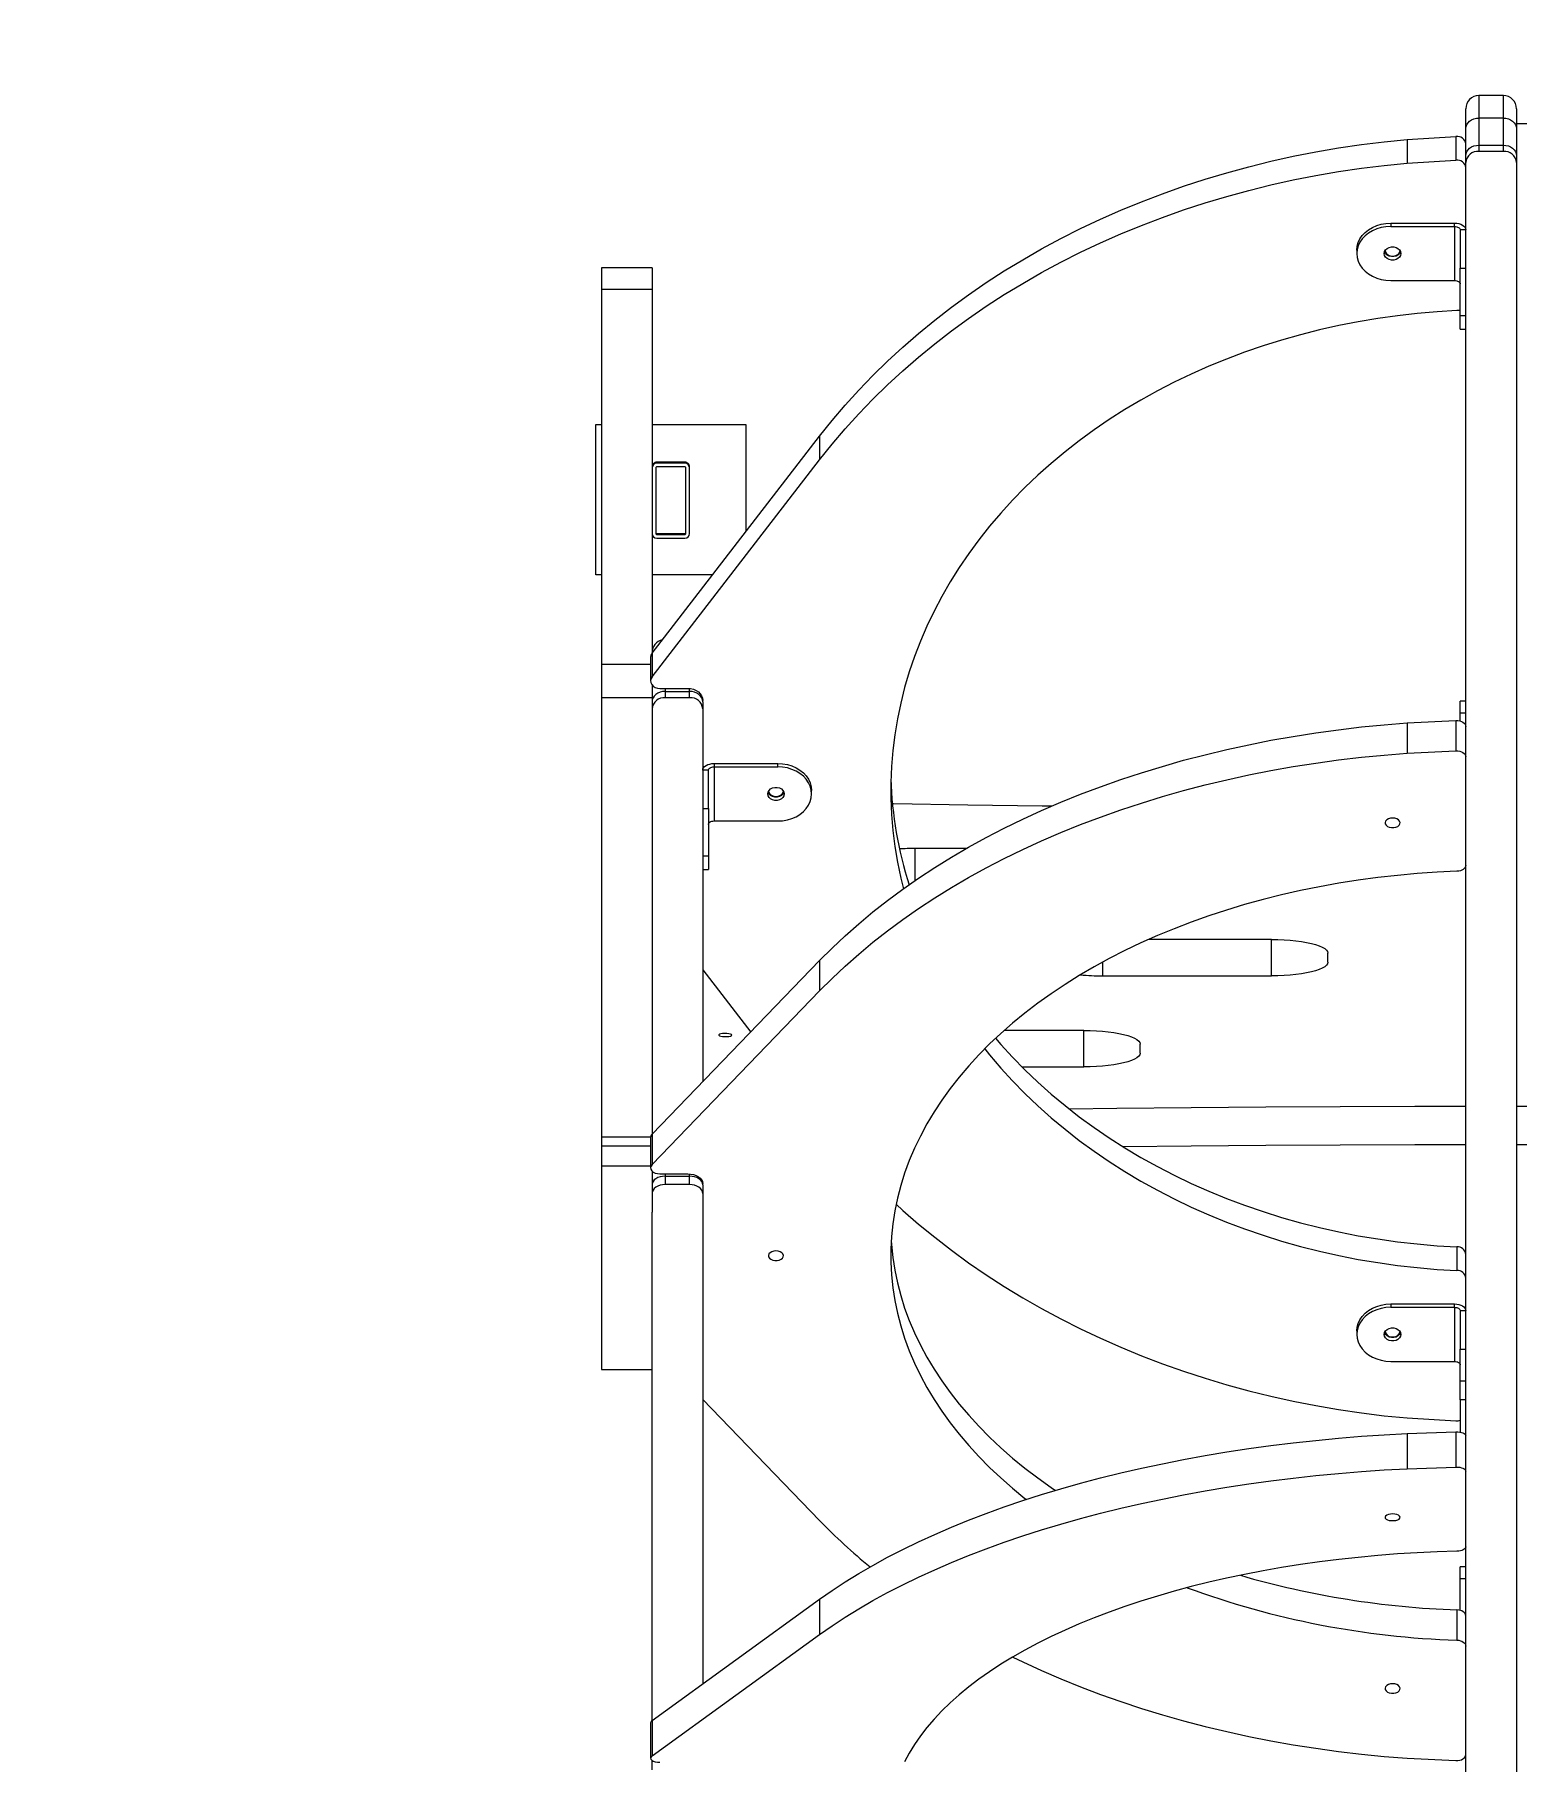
# Model space of a CAD drawing. Header units: millimetres. Extents: x 10684 to 26054, y -4768 to 6894.
# Drawn here: x 19412 to 20201, y 2684 to 3603 of the extents above; entities that cross this region are included whole.
import ezdxf

# ---------------------------------------------------------------- set-up
doc = ezdxf.new("R2010")
doc.units = ezdxf.units.MM
for name, color, linetype in [('DIKOM_ОБЪЕКТ', 7, 'Continuous'), ('DIKOM_РАЗМЕР_ЗОНА', 7, 'Continuous'), ('DIKOM_РАЗМЕР_ОБЪЕКТА', 7, 'Continuous')]:
    doc.layers.add(name, color=color, linetype=linetype)
doc.styles.add('style1', font='arial.ttf', dxfattribs={"width": 0.8})
doc.dimstyles.new('1-50', dxfattribs={"dimtxt": 300, "dimasz": 200, "dimexe": 100, "dimexo": 0, "dimgap": 100, "dimtad": 1, "dimtxsty": 'style1', "dimcen": 200, "dimclrd": 7, "dimclre": 7, "dimclrt": 7, "dimadec": 1, "dimazin": 2, "dimtfac": 1, "dimtmove": 0, "dimatfit": 2, "dimfxl": 0, "dimlwd": 25, "dimlwe": 18, "dimarcsym": 0})

# ---------------------------------------------------------------- blocks, each defined once
blk = doc.blocks.new('*D10')
at = {"layer": 'Defpoints', "color": 0, "transparency": 16777216}
for p in [(23703.87, 6443.39), (23703.87, 1519.85), (10683.6, -343.36)]:
    blk.add_point(p, dxfattribs=at)
at = {"layer": 'DIKOM_РАЗМЕР_ЗОНА', "color": 7, "lineweight": 18, "transparency": 16777216}
for p, q in [((10683.6, -343.36), (10683.6, 6543.39)), ((23703.87, 1519.85), (23703.87, 6543.39))]:
    blk.add_line(p, q, dxfattribs=at)
at = {"layer": 'DIKOM_РАЗМЕР_ЗОНА', "color": 7, "lineweight": 25, "transparency": 16777216}
blk.add_line((10883.6, 6443.39), (23503.87, 6443.39), dxfattribs=at)
at = {"layer": 'DIKOM_РАЗМЕР_ЗОНА', "color": 7, "transparency": 16777216}
for points in [[(10883.6, 6476.73), (10883.6, 6410.06), (10683.6, 6443.39)], [(23503.87, 6476.73), (23503.87, 6410.06), (23703.87, 6443.39)]]:
    blk.add_solid(points, dxfattribs=at)
at = {"layer": 'DIKOM_РАЗМЕР_ЗОНА', "color": 7, "transparency": 16777216, "insert": (17260.35, 6696.67), "char_height": 300, "attachment_point": 5, "style": 'style1'}
blk.add_mtext('13000', dxfattribs=at)
blk = doc.blocks.new('*D11')
at = {"layer": 'Defpoints', "color": 0, "transparency": 16777216}
for p in [(22204.33, 5604.79), (22204.33, 1517.56), (12683.6, -576.7)]:
    blk.add_point(p, dxfattribs=at)
at = {"layer": 'DIKOM_РАЗМЕР_ОБЪЕКТА', "color": 7, "lineweight": 18, "transparency": 16777216}
for p, q in [((12683.6, -576.7), (12683.6, 5704.79)), ((22204.33, 1517.56), (22204.33, 5704.79))]:
    blk.add_line(p, q, dxfattribs=at)
at = {"layer": 'DIKOM_РАЗМЕР_ОБЪЕКТА', "color": 7, "lineweight": 25, "transparency": 16777216}
blk.add_line((12883.6, 5604.79), (22004.33, 5604.79), dxfattribs=at)
at = {"layer": 'DIKOM_РАЗМЕР_ОБЪЕКТА', "color": 7, "transparency": 16777216}
for points in [[(12883.6, 5638.12), (12883.6, 5571.45), (12683.6, 5604.79)], [(22004.33, 5638.12), (22004.33, 5571.45), (22204.33, 5604.79)]]:
    blk.add_solid(points, dxfattribs=at)
at = {"layer": 'DIKOM_РАЗМЕР_ОБЪЕКТА', "color": 7, "transparency": 16777216, "insert": (17246.03, 5857.96), "char_height": 300, "attachment_point": 5, "style": 'style1'}
blk.add_mtext('9500', dxfattribs=at)
blk = doc.blocks.new('*D12')
at = {"layer": 'Defpoints', "color": 0, "transparency": 16777216}
for p in [(20201.02, 3555.88), (18130.62, -3300.31), (24750.12, -3300.31)]:
    blk.add_point(p, dxfattribs=at)
at = {"layer": 'DIKOM_РАЗМЕР_ОБЪЕКТА', "color": 7, "lineweight": 18, "transparency": 16777216}
for p, q in [((20201.02, 3555.88), (24850.12, 3555.88)), ((18130.62, -3300.31), (24850.12, -3300.31))]:
    blk.add_line(p, q, dxfattribs=at)
at = {"layer": 'DIKOM_РАЗМЕР_ОБЪЕКТА', "color": 7, "lineweight": 25, "transparency": 16777216}
blk.add_line((24750.12, 3355.88), (24750.12, -3100.31), dxfattribs=at)
at = {"layer": 'DIKOM_РАЗМЕР_ОБЪЕКТА', "color": 7, "transparency": 16777216}
for points in [[(24716.79, 3355.88), (24783.45, 3355.88), (24750.12, 3555.88)], [(24716.79, -3100.31), (24783.45, -3100.31), (24750.12, -3300.31)]]:
    blk.add_solid(points, dxfattribs=at)
at = {"layer": 'DIKOM_РАЗМЕР_ОБЪЕКТА', "color": 7, "transparency": 16777216, "insert": (24496.95, 958.92), "char_height": 300, "attachment_point": 5, "rotation": 90, "style": 'style1'}
blk.add_mtext('6850', dxfattribs=at)

msp = doc.modelspace()

# ---------------------------------------------------------------- linework, layer by layer
at = {"layer": 'DIKOM_ОБЪЕКТ', "color": 7, "linetype": 'Continuous', "lineweight": 15}
for p, q in [((20194.134, 3570.86), (20181.134, 3570.86)), ((20181.134, 3570.86), (20181.134, 3558.847)), ((20194.134, 3558.847), (20194.134, 3570.86)), ((20174.134, 3553.247), (20174.134, 3563.86)), ((20181.134, 3558.847), (20181.134, 3544.432)), ((20194.134, 3558.847), (20181.134, 3558.847)), ((20194.134, 3544.432), (20194.134, 3558.847)), ((20201.134, 3563.86), (20201.134, 3553.247)), ((20174.134, 3538.832), (20174.134, 3553.247)), ((20201.134, 3553.247), (20201.134, 3538.832)), ((20142.988, 3547.479), (20168.911, 3549.047)), ((20142.988, 3547.479), (20142.988, 3534.878)), ((20168.911, 3549.047), (20168.911, 3536.446)), ((20181.134, 3544.432), (20181.134, 3541.148)), ((20181.134, 3544.432), (20194.134, 3544.432)), ((20194.134, 3541.148), (20181.134, 3541.148)), ((20194.134, 3541.148), (20194.134, 3544.432)), ((20142.988, 3534.878), (20168.911, 3536.446)), ((20174.134, 3535.165), (20174.134, 3538.832)), ((20174.134, 3245.248), (20174.134, 3535.165)), ((20201.134, 3538.832), (20201.134, 3535.165)), ((20201.134, 3535.165), (20201.134, 3245.248)), ((20134.134, 3502.95), (20134.134, 3501.15)), ((20134.134, 3502.95), (20168.134, 3502.95)), ((20134.134, 3501.15), (20168.134, 3501.15)), ((20168.134, 3501.15), (20168.134, 3502.95)), ((20168.134, 3501.15), (20168.134, 3472.352)), ((20171.134, 3499.35), (20171.134, 3478.948)), ((20174.134, 3499.35), (20171.134, 3499.35)), ((20116.134, 3488.551), (20116.134, 3486.751)), ((19740.655, 3479.071), (19713.655, 3479.071)), ((19713.655, 3479.071), (19713.655, 3467.593)), ((19740.655, 3479.071), (19740.655, 3467.593)), ((20171.134, 3453.748), (20171.134, 3478.948)), ((20171.134, 3478.948), (20174.134, 3478.948)), ((19740.655, 3467.593), (19713.655, 3467.593)), ((19713.655, 3467.593), (19713.655, 3267.996)), ((19740.655, 3467.593), (19740.655, 3273.953)), ((20134.134, 3472.352), (20168.134, 3472.352)), ((20171.134, 3446.549), (20171.134, 3453.748)), ((20171.134, 3453.748), (20174.134, 3453.748)), ((20171.134, 3446.549), (20174.134, 3446.549)), ((19710.655, 3395.624), (19713.655, 3395.624)), ((19710.655, 3395.624), (19710.655, 3395.62)), ((19710.655, 3395.62), (19713.655, 3395.62)), ((19710.655, 3315.62), (19710.655, 3395.62)), ((19740.655, 3395.624), (19790.655, 3395.624)), ((19740.655, 3395.62), (19790.655, 3395.62)), ((19790.655, 3395.624), (19790.655, 3395.62)), ((19790.655, 3395.62), (19790.655, 3338.654)), ((19740.673, 3273.975), (19829.912, 3389.454)), ((19829.912, 3389.454), (19829.912, 3376.853)), ((19740.673, 3261.374), (19829.912, 3376.853)), ((19743.155, 3375.119), (19743.155, 3375.62)), ((19758.155, 3375.62), (19743.155, 3375.62)), ((19758.155, 3375.119), (19743.155, 3375.119)), ((19758.155, 3375.119), (19758.155, 3375.62)), ((19742.655, 3372.619), (19742.655, 3337.619)), ((19758.155, 3373.119), (19743.155, 3373.119)), ((19758.655, 3337.619), (19758.655, 3372.619)), ((19760.655, 3372.619), (19760.655, 3373.12)), ((19760.655, 3337.619), (19760.655, 3372.619)), ((19743.155, 3337.119), (19743.155, 3337.62)), ((19743.155, 3337.62), (19758.155, 3337.62)), ((19743.155, 3337.119), (19758.155, 3337.119)), ((19743.155, 3335.119), (19758.155, 3335.119)), ((19758.155, 3337.119), (19758.155, 3337.62)), ((19713.655, 3315.62), (19710.655, 3315.62)), ((19772.855, 3315.62), (19740.655, 3315.62)), ((19740.673, 3273.975), (19740.673, 3261.374)), ((19713.655, 3267.996), (19713.655, 3250.234)), ((19739.865, 3267.996), (19713.655, 3267.996)), ((19739.865, 3271.796), (19739.865, 3259.195)), ((19740.655, 3257.037), (19740.655, 3250.234)), ((19744.866, 3255.195), (19759.655, 3255.195)), ((19747.655, 3255.195), (19747.655, 3253.611)), ((19760.655, 3253.611), (19760.655, 3255.145)), ((19740.655, 3250.234), (19713.655, 3250.234)), ((19713.655, 3250.234), (19713.655, 3016.206)), ((19740.655, 3250.234), (19740.655, 3017.754)), ((19747.655, 3253.611), (19747.655, 3250.234)), ((19747.655, 3253.611), (19760.655, 3253.611)), ((19760.655, 3250.234), (19747.655, 3250.234)), ((19760.655, 3250.234), (19760.655, 3253.611)), ((19767.655, 3248.065), (19767.655, 3248.797)), ((19767.655, 3248.011), (19767.655, 3244.339)), ((20174.134, 3248.435), (20171.134, 3248.435)), ((20171.134, 3241.968), (20171.134, 3248.435)), ((19767.655, 3244.339), (19767.655, 3045.737)), ((20142.988, 3236.828), (20168.911, 3238.084)), ((20142.988, 3236.828), (20142.988, 3220.704)), ((20168.911, 3238.084), (20168.911, 3221.96)), ((20171.134, 3237.82), (20171.134, 3241.968)), ((20174.134, 3241.968), (20171.134, 3241.968)), ((20174.134, 3240.023), (20174.134, 3245.248)), ((20174.134, 3223.865), (20174.134, 3240.023)), ((20201.134, 3245.248), (20201.134, 3240.023)), ((20201.134, 3240.023), (20201.134, 3223.865)), ((20142.988, 3220.704), (20168.911, 3221.96)), ((20174.134, 3219.05), (20174.134, 3223.865)), ((20174.134, 2866.737), (20174.134, 3219.05)), ((20201.134, 3223.865), (20201.134, 3219.05)), ((20201.134, 3219.05), (20201.134, 2866.737)), ((19770.655, 3211.597), (19767.655, 3211.597)), ((19770.655, 3191.195), (19770.655, 3211.597)), ((19773.655, 3215.197), (19773.655, 3213.397)), ((19773.655, 3215.197), (19807.655, 3215.197)), ((19773.655, 3213.397), (19773.655, 3184.599)), ((19773.655, 3213.397), (19807.655, 3213.397)), ((19807.655, 3213.397), (19807.655, 3215.197)), ((19825.655, 3198.998), (19825.655, 3200.798)), ((19767.655, 3191.195), (19770.655, 3191.195)), ((19770.655, 3191.195), (19770.655, 3165.995)), ((19773.655, 3184.599), (19807.655, 3184.599)), ((19767.655, 3165.995), (19770.655, 3165.995)), ((19770.655, 3165.995), (19770.655, 3158.796)), ((19908.166, 3169.96), (19880.655, 3169.96)), ((19880.655, 3169.96), (19880.655, 3152.761)), ((19767.655, 3158.796), (19770.655, 3158.796)), ((20070.655, 3121.502), (20005.155, 3121.502)), ((20070.655, 3102.119), (20070.655, 3121.502)), ((19740.673, 3017.772), (19829.912, 3110.261)), ((19829.912, 3110.261), (19829.912, 3094.138)), ((19980.655, 3109.431), (19980.655, 3102.119)), ((20100.655, 3109.388), (20100.655, 3114.234)), ((19767.655, 3105.306), (19793.216, 3072.229)), ((19980.655, 3102.119), (20070.655, 3102.119)), ((19740.673, 3001.648), (19829.912, 3094.138)), ((19970.655, 3073.045), (19928.191, 3073.045)), ((19970.655, 3053.662), (19970.655, 3073.045)), ((20000.655, 3060.931), (20000.655, 3065.776)), ((19937.698, 3053.662), (19970.655, 3053.662)), ((19713.655, 3016.206), (19713.655, 3011.52)), ((19739.873, 3016.206), (19713.655, 3016.206)), ((19739.865, 3016.026), (19739.865, 2999.903)), ((19740.673, 3017.772), (19740.673, 3001.648)), ((19713.655, 3011.52), (19713.655, 3000.865)), ((19739.865, 3011.52), (19713.655, 3011.52)), ((19713.655, 3000.865), (19713.655, 2892.579)), ((19739.865, 3000.865), (19713.655, 3000.865)), ((19740.655, 2998.175), (19740.655, 2976.253)), ((19744.866, 2996.699), (19759.655, 2996.699)), ((19747.655, 2996.699), (19747.655, 2995.438)), ((19747.655, 2995.438), (19747.655, 2991.034)), ((19747.655, 2995.438), (19760.655, 2995.438)), ((19760.655, 2991.034), (19747.655, 2991.034)), ((19760.655, 2995.438), (19760.655, 2996.659)), ((19760.655, 2991.034), (19760.655, 2995.438)), ((19767.655, 2990.99), (19767.655, 2991.574)), ((19767.655, 2990.953), (19767.655, 2986.163)), ((19767.655, 2986.163), (19767.655, 2725.136)), ((19740.655, 2705.605), (19740.655, 2976.253)), ((20169.421, 2957.833), (20169.421, 2945.232)), ((20134.134, 2927.444), (20134.134, 2925.644)), ((20134.134, 2927.444), (20168.134, 2927.444)), ((20134.134, 2925.644), (20168.134, 2925.644)), ((20168.134, 2925.644), (20168.134, 2927.444)), ((20168.134, 2925.644), (20168.134, 2896.846)), ((20171.134, 2923.844), (20171.134, 2903.442)), ((20174.134, 2923.844), (20171.134, 2923.844)), ((20116.134, 2913.045), (20116.134, 2911.245)), ((20134.134, 2896.846), (20168.134, 2896.846)), ((20171.134, 2886.389), (20171.134, 2903.442)), ((20171.134, 2903.442), (20174.134, 2903.442)), ((19713.655, 2892.579), (19740.655, 2892.579)), ((20174.134, 2886.389), (20171.134, 2886.389)), ((20171.134, 2876.438), (20171.134, 2886.389)), ((19767.655, 2876.649), (19829.912, 2812.124)), ((20171.134, 2876.438), (20171.134, 2859.2)), ((20174.134, 2876.438), (20171.134, 2876.438)), ((20142.988, 2866.718), (20168.911, 2865.15)), ((20174.134, 2860.746), (20174.134, 2866.737)), ((20174.134, 2841.862), (20174.134, 2860.746)), ((20201.134, 2866.737), (20201.134, 2860.746)), ((20201.134, 2860.746), (20201.134, 2841.862)), ((20142.988, 2858.508), (20168.911, 2859.384)), ((20142.988, 2858.508), (20142.988, 2839.725)), ((20168.911, 2859.384), (20168.911, 2840.601)), ((20174.134, 2836.283), (20174.134, 2841.862)), ((20201.134, 2841.862), (20201.134, 2836.283)), ((20142.988, 2839.725), (20168.911, 2840.601)), ((20174.134, 2448.752), (20174.134, 2836.283)), ((20201.134, 2836.283), (20201.134, 2448.752)), ((20174.134, 2787.497), (20171.134, 2787.497)), ((20171.134, 2781.03), (20171.134, 2787.497)), ((20171.134, 2764.303), (20171.134, 2781.03)), ((20174.134, 2781.03), (20171.134, 2781.03)), ((19740.673, 2705.617), (19829.912, 2770.171)), ((19829.912, 2770.171), (19829.912, 2751.387)), ((20169.421, 2764.565), (20169.421, 2748.441)), ((19740.673, 2686.834), (19829.912, 2751.387)), ((19768.204, 2725.533), (19767.655, 2725.533)), ((19739.865, 2704.399), (19739.865, 2685.616)), ((19740.673, 2705.617), (19740.673, 2686.834)), ((20142.988, 2685.558), (20168.911, 2684.302)), ((19740.655, 2679.314), (19740.655, 2684.41))]:
    msp.add_line(p, q, dxfattribs=at)
at = {"layer": 'DIKOM_ОБЪЕКТ', "color": 7, "linetype": 'Continuous', "lineweight": 15, "flags": 128}
for points in [[(20174.134, 3553.247), (20174.268, 3554.34), (20174.666, 3555.39), (20175.313, 3556.358), (20176.184, 3557.207), (20177.245, 3557.903), (20178.455, 3558.421), (20179.768, 3558.739), (20181.134, 3558.847)], [(20194.134, 3558.847), (20195.499, 3558.739), (20196.812, 3558.421), (20198.023, 3557.903), (20199.083, 3557.207), (20199.954, 3556.358), (20200.601, 3555.39), (20200.999, 3554.34), (20201.134, 3553.247)], [(19829.912, 3389.454), (19836.568, 3397.787), (19843.526, 3405.96), (19850.78, 3413.967), (19858.324, 3421.801), (19866.152, 3429.454), (19874.256, 3436.921), (19882.63, 3444.195), (19891.267, 3451.269), (19900.16, 3458.138), (19909.3, 3464.796), (19918.68, 3471.236), (19928.291, 3477.455), (19938.126, 3483.445), (19948.176, 3489.202), (19958.433, 3494.722), (19968.887, 3499.999), (19979.53, 3505.028), (19990.353, 3509.806), (20001.346, 3514.329), (20012.5, 3518.592), (20023.805, 3522.592), (20035.251, 3526.325), (20046.83, 3529.789), (20058.53, 3532.98), (20070.342, 3535.895), (20082.256, 3538.532), (20094.261, 3540.89), (20106.347, 3542.964), (20118.504, 3544.755), (20130.721, 3546.261), (20142.988, 3547.479)], [(20174.134, 3538.832), (20174.268, 3539.925), (20174.666, 3540.975), (20175.313, 3541.943), (20176.184, 3542.792), (20177.245, 3543.488), (20178.455, 3544.006), (20179.768, 3544.324), (20181.134, 3544.432)], [(20194.134, 3544.432), (20195.499, 3544.324), (20196.812, 3544.006), (20198.023, 3543.488), (20199.083, 3542.792), (20199.954, 3541.943), (20200.601, 3540.975), (20200.999, 3539.925), (20201.134, 3538.832)], [(19829.912, 3376.853), (19836.568, 3385.186), (19843.526, 3393.359), (19850.78, 3401.366), (19858.324, 3409.2), (19866.152, 3416.853), (19874.256, 3424.32), (19882.63, 3431.593), (19891.267, 3438.668), (19900.16, 3445.537), (19909.3, 3452.194), (19918.68, 3458.635), (19928.291, 3464.853), (19938.126, 3470.844), (19948.176, 3476.601), (19958.433, 3482.121), (19968.887, 3487.398), (19979.53, 3492.427), (19990.353, 3497.205), (20001.346, 3501.728), (20012.5, 3505.991), (20023.805, 3509.991), (20035.251, 3513.724), (20046.83, 3517.188), (20058.53, 3520.378), (20070.342, 3523.294), (20082.256, 3525.931), (20094.261, 3528.288), (20106.347, 3530.363), (20118.504, 3532.154), (20130.721, 3533.659), (20142.988, 3534.878)], [(20116.134, 3488.551), (20116.317, 3490.6), (20116.863, 3492.608), (20117.761, 3494.533), (20118.992, 3496.336), (20120.531, 3497.981), (20122.347, 3499.433), (20124.403, 3500.665), (20126.657, 3501.649), (20129.063, 3502.367), (20131.572, 3502.804), (20134.134, 3502.95)], [(20134.134, 3501.15), (20131.572, 3501.004), (20129.063, 3500.567), (20126.657, 3499.849), (20124.403, 3498.864), (20122.347, 3497.633), (20120.531, 3496.18), (20118.992, 3494.536), (20117.761, 3492.733), (20116.863, 3490.808), (20116.317, 3488.8), (20116.134, 3486.751)], [(20168.134, 3502.95), (20169.305, 3502.881), (20170.43, 3502.676), (20171.468, 3502.344), (20172.377, 3501.896), (20173.123, 3501.35), (20173.677, 3500.728), (20174.019, 3500.052), (20174.134, 3499.35)], [(20168.134, 3501.15), (20168.719, 3501.116), (20169.282, 3501.013), (20169.801, 3500.847), (20170.255, 3500.623), (20170.629, 3500.35), (20170.906, 3500.039), (20171.076, 3499.701), (20171.134, 3499.35)], [(20116.134, 3486.751), (20116.317, 3484.702), (20116.863, 3482.694), (20117.761, 3480.769), (20118.992, 3478.966), (20120.531, 3477.321), (20122.347, 3475.869), (20124.403, 3474.638), (20126.657, 3473.653), (20129.063, 3472.935), (20131.572, 3472.498), (20134.134, 3472.352)], [(20130.734, 3486.751), (20130.912, 3487.743), (20131.433, 3488.654), (20132.253, 3489.411), (20133.306, 3489.953), (20134.508, 3490.235), (20135.76, 3490.235), (20136.962, 3489.953), (20138.016, 3489.411), (20138.836, 3488.654), (20139.356, 3487.743), (20139.534, 3486.751), (20139.356, 3485.759), (20138.836, 3484.848), (20138.016, 3484.091), (20136.962, 3483.549), (20135.76, 3483.267), (20134.508, 3483.267), (20133.306, 3483.549), (20132.253, 3484.091), (20131.433, 3484.848), (20130.912, 3485.759), (20130.734, 3486.751)], [(20139.388, 3487.651), (20139.356, 3487.559), (20138.836, 3486.648), (20138.016, 3485.891), (20136.962, 3485.349), (20135.76, 3485.067), (20134.508, 3485.067), (20133.306, 3485.349), (20132.253, 3485.891), (20131.433, 3486.648), (20130.912, 3487.559), (20130.88, 3487.651)], [(20131.152, 3488.248), (20131.234, 3487.839), (20131.67, 3486.951), (20132.413, 3486.205), (20133.399, 3485.668), (20134.538, 3485.387), (20135.73, 3485.387), (20136.87, 3485.668), (20137.855, 3486.205), (20138.598, 3486.951), (20139.034, 3487.839), (20139.116, 3488.248)], [(20168.134, 3472.352), (20168.719, 3472.317), (20169.282, 3472.215), (20169.801, 3472.048), (20170.255, 3471.824), (20170.629, 3471.552), (20170.906, 3471.24), (20171.076, 3470.903), (20171.134, 3470.552)], [(20169.421, 3456.364), (20158.806, 3455.735), (20148.223, 3454.824), (20137.684, 3453.632), (20127.201, 3452.16), (20116.784, 3450.41), (20106.446, 3448.384), (20096.198, 3446.084), (20086.051, 3443.513), (20076.017, 3440.673), (20066.106, 3437.567), (20056.33, 3434.2), (20046.7, 3430.575), (20037.225, 3426.695), (20027.917, 3422.565), (20018.786, 3418.19), (20009.842, 3413.575), (20001.094, 3408.724), (19992.553, 3403.643), (19984.228, 3398.338), (19976.128, 3392.814), (19968.262, 3387.077), (19960.64, 3381.135), (19953.268, 3374.993), (19946.156, 3368.658), (19939.311, 3362.138), (19932.741, 3355.439), (19926.453, 3348.569), (19920.454, 3341.536), (19914.751, 3334.347), (19909.35, 3327.01), (19904.257, 3319.533), (19899.477, 3311.925), (19895.017, 3304.195), (19890.88, 3296.349), (19887.072, 3288.398), (19883.596, 3280.351), (19880.457, 3272.215), (19877.658, 3264), (19875.202, 3255.715), (19873.092, 3247.37), (19871.33, 3238.972), (19869.918, 3230.533), (19868.858, 3222.061), (19868.15, 3213.565), (19867.796, 3205.055), (19867.796, 3196.541), (19868.15, 3188.031), (19868.858, 3179.535), (19869.918, 3171.063), (19871.33, 3162.624), (19873.092, 3154.227), (19874.511, 3148.462)], [(20171.134, 3456.692), (20170.354, 3456.479), (20169.421, 3456.364)], [(19740.673, 3261.374), (19740.101, 3260.407), (19739.869, 3259.352), (19739.996, 3258.287), (19740.471, 3257.286), (19741.261, 3256.423), (19742.309, 3255.757), (19743.54, 3255.338), (19744.866, 3255.195)], [(19759.655, 3255.195), (19761.215, 3255.072), (19762.716, 3254.708), (19764.099, 3254.117), (19765.311, 3253.321), (19766.306, 3252.352), (19767.046, 3251.246), (19767.501, 3250.045), (19767.655, 3248.797)], [(19747.655, 3253.611), (19746.289, 3253.504), (19744.976, 3253.185), (19743.766, 3252.667), (19742.705, 3251.971), (19741.835, 3251.123), (19741.188, 3250.154), (19740.79, 3249.104), (19740.655, 3248.011)], [(19767.655, 3248.011), (19767.521, 3249.104), (19767.122, 3250.154), (19766.475, 3251.123), (19765.605, 3251.971), (19764.544, 3252.667), (19763.334, 3253.185), (19762.021, 3253.504), (19760.655, 3253.611)], [(19829.912, 3110.261), (19836.568, 3116.936), (19843.526, 3123.482), (19850.78, 3129.895), (19858.324, 3136.169), (19866.152, 3142.299), (19874.256, 3148.279), (19882.63, 3154.105), (19891.267, 3159.771), (19900.16, 3165.272), (19909.3, 3170.605), (19918.68, 3175.763), (19928.291, 3180.743), (19938.126, 3185.541), (19948.176, 3190.153), (19958.433, 3194.573), (19968.887, 3198.8), (19979.53, 3202.828), (19990.353, 3206.655), (20001.346, 3210.277), (20012.5, 3213.691), (20023.805, 3216.895), (20035.251, 3219.885), (20046.83, 3222.659), (20058.53, 3225.215), (20070.342, 3227.55), (20082.256, 3229.662), (20094.261, 3231.55), (20106.347, 3233.212), (20118.504, 3234.646), (20130.721, 3235.852), (20142.988, 3236.828)], [(20168.911, 3238.084), (20169.917, 3238.047), (20170.892, 3237.883), (20171.795, 3237.596), (20172.59, 3237.199), (20173.244, 3236.708), (20173.732, 3236.142), (20174.033, 3235.526), (20174.134, 3234.883)], [(19829.912, 3094.138), (19836.568, 3100.812), (19843.526, 3107.358), (19850.78, 3113.771), (19858.324, 3120.045), (19866.152, 3126.175), (19874.256, 3132.155), (19882.63, 3137.981), (19891.267, 3143.647), (19900.16, 3149.149), (19909.3, 3154.481), (19918.68, 3159.64), (19928.291, 3164.62), (19938.126, 3169.418), (19948.176, 3174.029), (19958.433, 3178.45), (19968.887, 3182.676), (19979.53, 3186.704), (19990.353, 3190.531), (20001.346, 3194.154), (20012.5, 3197.568), (20023.805, 3200.772), (20035.251, 3203.762), (20046.83, 3206.536), (20058.53, 3209.091), (20070.342, 3211.426), (20082.256, 3213.539), (20094.261, 3215.427), (20106.347, 3217.088), (20118.504, 3218.523), (20130.721, 3219.728), (20142.988, 3220.704)], [(20168.911, 3221.96), (20169.917, 3221.924), (20170.892, 3221.759), (20171.795, 3221.472), (20172.59, 3221.075), (20173.244, 3220.584), (20173.732, 3220.019), (20174.033, 3219.402), (20174.134, 3218.76)], [(19767.655, 3211.597), (19767.77, 3212.299), (19768.111, 3212.975), (19768.666, 3213.597), (19769.412, 3214.143), (19770.321, 3214.591), (19771.359, 3214.923), (19772.484, 3215.128), (19773.655, 3215.197)], [(19770.655, 3211.597), (19770.712, 3211.948), (19770.883, 3212.286), (19771.16, 3212.597), (19771.533, 3212.87), (19771.988, 3213.094), (19772.507, 3213.26), (19773.069, 3213.363), (19773.655, 3213.397)], [(19807.655, 3215.197), (19810.216, 3215.051), (19812.726, 3214.614), (19815.132, 3213.896), (19817.386, 3212.912), (19819.442, 3211.68), (19821.258, 3210.228), (19822.797, 3208.583), (19824.028, 3206.78), (19824.925, 3204.855), (19825.471, 3202.847), (19825.655, 3200.798)], [(19825.655, 3198.998), (19825.471, 3201.047), (19824.925, 3203.055), (19824.028, 3204.98), (19822.797, 3206.783), (19821.258, 3208.427), (19819.442, 3209.88), (19817.386, 3211.111), (19815.132, 3212.096), (19812.726, 3212.814), (19810.216, 3213.251), (19807.655, 3213.397)], [(19802.255, 3198.998), (19802.433, 3199.99), (19802.953, 3200.901), (19803.773, 3201.658), (19804.827, 3202.2), (19806.028, 3202.482), (19807.281, 3202.482), (19808.482, 3202.2), (19809.536, 3201.658), (19810.356, 3200.901), (19810.876, 3199.99), (19811.055, 3198.998), (19810.876, 3198.006), (19810.356, 3197.095), (19809.536, 3196.338), (19808.482, 3195.796), (19807.281, 3195.514), (19806.028, 3195.514), (19804.827, 3195.796), (19803.773, 3196.338), (19802.953, 3197.095), (19802.433, 3198.006), (19802.255, 3198.998)], [(19810.908, 3199.898), (19810.876, 3199.806), (19810.356, 3198.895), (19809.536, 3198.138), (19808.482, 3197.596), (19807.281, 3197.314), (19806.028, 3197.314), (19804.827, 3197.596), (19803.773, 3198.138), (19802.953, 3198.895), (19802.433, 3199.806), (19802.401, 3199.898)], [(19802.673, 3200.495), (19802.755, 3200.086), (19803.191, 3199.198), (19803.934, 3198.452), (19804.919, 3197.915), (19806.058, 3197.634), (19807.251, 3197.634), (19808.39, 3197.915), (19809.375, 3198.452), (19810.119, 3199.198), (19810.554, 3200.086), (19810.637, 3200.495)], [(19807.655, 3184.599), (19810.216, 3184.745), (19812.726, 3185.182), (19815.132, 3185.9), (19817.386, 3186.885), (19819.442, 3188.116), (19821.258, 3189.568), (19822.797, 3191.213), (19824.028, 3193.016), (19824.925, 3194.941), (19825.471, 3196.949), (19825.655, 3198.998)], [(19953.376, 3192.428), (19948.5, 3192.495), (19908.861, 3193.086), (19869.247, 3193.768), (19868.693, 3193.778)], [(19770.655, 3182.799), (19770.712, 3183.15), (19770.883, 3183.487), (19771.16, 3183.799), (19771.533, 3184.071), (19771.988, 3184.295), (19772.507, 3184.462), (19773.069, 3184.564), (19773.655, 3184.599)], [(20135.134, 3186.163), (20133.955, 3186.049), (20132.881, 3185.717), (20132.007, 3185.198), (20131.411, 3184.536), (20131.145, 3183.792), (20131.234, 3183.03), (20131.67, 3182.319), (20132.413, 3181.721), (20133.399, 3181.291), (20134.538, 3181.066), (20135.73, 3181.066), (20136.87, 3181.291), (20137.855, 3181.721), (20138.598, 3182.319), (20139.034, 3183.03), (20139.123, 3183.792), (20138.858, 3184.536), (20138.261, 3185.198), (20137.387, 3185.717), (20136.313, 3186.049), (20135.134, 3186.163)], [(20169.421, 3157.821), (20158.806, 3157.317), (20148.223, 3156.587), (20137.684, 3155.632), (20127.201, 3154.454), (20116.784, 3153.052), (20106.446, 3151.429), (20096.198, 3149.587), (20086.051, 3147.527), (20076.017, 3145.253), (20066.106, 3142.766), (20056.33, 3140.069), (20046.7, 3137.165), (20037.225, 3134.058), (20027.917, 3130.75), (20018.786, 3127.246), (20009.842, 3123.549), (20001.094, 3119.664), (19992.553, 3115.595), (19984.228, 3111.346), (19976.128, 3106.921), (19968.262, 3102.327), (19960.64, 3097.568), (19953.268, 3092.648), (19946.156, 3087.575), (19939.311, 3082.353), (19932.741, 3076.987), (19926.453, 3071.485), (19920.454, 3065.852), (19914.751, 3060.094), (19909.35, 3054.217), (19904.257, 3048.229), (19899.477, 3042.136), (19895.017, 3035.944), (19890.88, 3029.661), (19887.072, 3023.293), (19883.596, 3016.847), (19880.457, 3010.331), (19877.658, 3003.751), (19875.202, 2997.116), (19873.092, 2990.431), (19871.33, 2983.706), (19869.918, 2976.947), (19868.858, 2970.161), (19868.15, 2963.357), (19867.796, 2956.541), (19867.796, 2949.721), (19868.15, 2942.906), (19868.858, 2936.101), (19869.918, 2929.316), (19871.33, 2922.556), (19873.092, 2915.831), (19875.202, 2909.147), (19877.658, 2902.511), (19880.457, 2895.932), (19883.596, 2889.415), (19887.072, 2882.97), (19890.88, 2876.602), (19895.017, 2870.318), (19899.477, 2864.126), (19904.257, 2858.033), (19909.35, 2852.045), (19914.751, 2846.169), (19920.454, 2840.411), (19926.453, 2834.777), (19932.741, 2829.275), (19939.311, 2823.91), (19940.036, 2823.339)], [(20174.134, 3161.019), (20174.045, 3160.417), (20173.78, 3159.836), (20173.35, 3159.297), (20172.77, 3158.82), (20172.059, 3158.421), (20171.244, 3158.115), (20170.354, 3157.912), (20169.421, 3157.821)], [(20070.655, 3121.502), (20074.014, 3121.457), (20077.331, 3121.32), (20080.563, 3121.094), (20083.672, 3120.783), (20086.616, 3120.388), (20089.36, 3119.917), (20091.868, 3119.373), (20094.11, 3118.766), (20096.057, 3118.101), (20097.684, 3117.387), (20098.972, 3116.634), (20099.903, 3115.851), (20100.466, 3115.048), (20100.655, 3114.234)], [(20100.655, 3109.388), (20100.466, 3108.574), (20099.903, 3107.771), (20098.972, 3106.987), (20097.684, 3106.234), (20096.057, 3105.521), (20094.11, 3104.856), (20091.868, 3104.248), (20089.36, 3103.705), (20086.616, 3103.233), (20083.672, 3102.839), (20080.563, 3102.527), (20077.331, 3102.302), (20074.014, 3102.165), (20070.655, 3102.119)], [(19783.155, 3070.622), (19782.965, 3070.897), (19782.417, 3071.143), (19781.569, 3071.332), (19780.514, 3071.444), (19779.366, 3071.467), (19778.249, 3071.399), (19777.285, 3071.246), (19776.577, 3071.026), (19776.203, 3070.762), (19776.203, 3070.483), (19776.577, 3070.218), (19777.285, 3069.998), (19778.249, 3069.845), (19779.366, 3069.777), (19780.514, 3069.8), (19781.569, 3069.912), (19782.417, 3070.101), (19782.965, 3070.347), (19783.155, 3070.622)], [(19970.655, 3073.045), (19974.014, 3072.999), (19977.331, 3072.863), (19980.563, 3072.637), (19983.672, 3072.325), (19986.616, 3071.931), (19989.36, 3071.459), (19991.868, 3070.916), (19994.11, 3070.308), (19996.057, 3069.643), (19997.684, 3068.93), (19998.972, 3068.177), (19999.903, 3067.394), (20000.466, 3066.59), (20000.655, 3065.776)], [(19917.851, 3063.276), (19920.454, 3060.06), (19926.453, 3053.027), (19932.741, 3046.157), (19939.311, 3039.458), (19946.156, 3032.938), (19953.268, 3026.603), (19960.64, 3020.461), (19968.262, 3014.519), (19976.128, 3008.782), (19984.228, 3003.258), (19992.553, 2997.953), (20001.094, 2992.872), (20009.842, 2988.021), (20018.786, 2983.406), (20027.917, 2979.031), (20037.225, 2974.901), (20046.7, 2971.022), (20056.33, 2967.396), (20066.106, 2964.029), (20076.017, 2960.924), (20086.051, 2958.084), (20096.198, 2955.512), (20106.446, 2953.212), (20116.784, 2951.186), (20127.201, 2949.436), (20137.684, 2947.964), (20148.223, 2946.772), (20158.806, 2945.861), (20169.421, 2945.232)], [(19923.626, 3068.88), (19926.453, 3065.628), (19932.741, 3058.758), (19939.311, 3052.059), (19946.156, 3045.539), (19953.268, 3039.204), (19960.64, 3033.062), (19968.262, 3027.12), (19976.128, 3021.384), (19984.228, 3015.86), (19992.553, 3010.554), (20001.094, 3005.473), (20009.842, 3000.623), (20018.786, 2996.007), (20027.917, 2991.632), (20037.225, 2987.502), (20046.7, 2983.623), (20056.33, 2979.997), (20066.106, 2976.63), (20076.017, 2973.525), (20086.051, 2970.685), (20096.198, 2968.113), (20106.446, 2965.813), (20116.784, 2963.787), (20127.201, 2962.037), (20137.684, 2960.565), (20148.223, 2959.373), (20158.806, 2958.462), (20169.421, 2957.833)], [(20000.655, 3060.931), (20000.466, 3060.117), (19999.903, 3059.313), (19998.972, 3058.53), (19997.684, 3057.777), (19996.057, 3057.063), (19994.11, 3056.399), (19991.868, 3055.791), (19989.36, 3055.248), (19986.616, 3054.776), (19983.672, 3054.382), (19980.563, 3054.07), (19977.331, 3053.844), (19974.014, 3053.708), (19970.655, 3053.662)], [(19962.825, 3031.318), (19988.16, 3031.627), (20027.837, 3032.036), (20067.529, 3032.355), (20107.232, 3032.582), (20146.942, 3032.719), (20174.134, 3032.76)], [(20201.134, 3032.758), (20226.368, 3032.719), (20266.078, 3032.582), (20305.781, 3032.355), (20345.473, 3032.036), (20385.151, 3031.627), (20412.412, 3031.293)], [(19991.366, 3011.289), (20027.837, 3011.662), (20067.529, 3011.98), (20107.232, 3012.208), (20146.942, 3012.344), (20174.134, 3012.385)], [(20201.134, 3012.384), (20226.368, 3012.344), (20266.078, 3012.208), (20305.781, 3011.98), (20345.473, 3011.662), (20383.868, 3011.267)], [(19740.673, 3001.648), (19740.101, 3000.873), (19739.869, 3000.029), (19739.996, 2999.175), (19740.471, 2998.374), (19741.261, 2997.682), (19742.309, 2997.149), (19743.54, 2996.813), (19744.866, 2996.699)], [(19747.655, 2995.438), (19746.289, 2995.352), (19744.976, 2995.097), (19743.766, 2994.682), (19742.705, 2994.125), (19741.835, 2993.445), (19741.188, 2992.67), (19740.79, 2991.828), (19740.655, 2990.953)], [(19747.655, 2991.034), (19746.289, 2990.94), (19744.976, 2990.663), (19743.766, 2990.213), (19742.705, 2989.607), (19741.835, 2988.869), (19741.188, 2988.027), (19740.79, 2987.113), (19740.655, 2986.163)], [(19759.655, 2996.699), (19761.215, 2996.601), (19762.716, 2996.309), (19764.099, 2995.836), (19765.311, 2995.198), (19766.306, 2994.422), (19767.046, 2993.536), (19767.501, 2992.574), (19767.655, 2991.574)], [(19767.655, 2990.953), (19767.521, 2991.828), (19767.122, 2992.67), (19766.475, 2993.445), (19765.605, 2994.125), (19764.544, 2994.682), (19763.334, 2995.097), (19762.021, 2995.352), (19760.655, 2995.438)], [(19767.655, 2986.163), (19767.521, 2987.113), (19767.122, 2988.027), (19766.475, 2988.869), (19765.605, 2989.607), (19764.544, 2990.213), (19763.334, 2990.663), (19762.021, 2990.94), (19760.655, 2991.034)], [(19870.629, 2980.563), (19874.256, 2977.276), (19882.63, 2970.003), (19891.267, 2962.928), (19900.16, 2956.059), (19909.3, 2949.402), (19918.68, 2942.961), (19928.291, 2936.743), (19938.126, 2930.752), (19948.176, 2924.995), (19958.433, 2919.475), (19968.887, 2914.199), (19979.53, 2909.169), (19990.353, 2904.391), (20001.346, 2899.868), (20012.5, 2895.605), (20023.805, 2891.605), (20035.251, 2887.872), (20046.83, 2884.408), (20058.53, 2881.218), (20070.342, 2878.302), (20082.256, 2875.665), (20094.261, 2873.308), (20106.347, 2871.233), (20118.504, 2869.442), (20130.721, 2867.937), (20142.988, 2866.718)], [(19867.999, 2961.193), (19868.15, 2959.029), (19868.858, 2952.225), (19869.918, 2945.439), (19871.33, 2938.68), (19873.092, 2931.954), (19875.202, 2925.27), (19877.658, 2918.635), (19880.457, 2912.055), (19883.596, 2905.539), (19887.072, 2899.093), (19890.88, 2892.725), (19895.017, 2886.442), (19899.477, 2880.25), (19904.257, 2874.157), (19909.35, 2868.168), (19914.751, 2862.292), (19920.454, 2856.534), (19926.453, 2850.901), (19932.741, 2845.399), (19939.311, 2840.033), (19946.156, 2834.811), (19953.268, 2829.737), (19955.561, 2828.172)], [(19806.655, 2955.694), (19805.476, 2955.58), (19804.401, 2955.249), (19803.527, 2954.729), (19802.931, 2954.067), (19802.666, 2953.323), (19802.755, 2952.561), (19803.191, 2951.85), (19803.934, 2951.252), (19804.919, 2950.822), (19806.058, 2950.597), (19807.251, 2950.597), (19808.39, 2950.822), (19809.375, 2951.252), (19810.119, 2951.85), (19810.554, 2952.561), (19810.643, 2953.323), (19810.378, 2954.067), (19809.782, 2954.729), (19808.908, 2955.249), (19807.834, 2955.58), (19806.655, 2955.694)], [(20116.134, 2913.045), (20116.317, 2915.094), (20116.863, 2917.102), (20117.761, 2919.027), (20118.992, 2920.83), (20120.531, 2922.475), (20122.347, 2923.927), (20124.403, 2925.158), (20126.657, 2926.143), (20129.063, 2926.861), (20131.572, 2927.298), (20134.134, 2927.444)], [(20134.134, 2925.644), (20131.572, 2925.498), (20129.063, 2925.061), (20126.657, 2924.343), (20124.403, 2923.358), (20122.347, 2922.127), (20120.531, 2920.674), (20118.992, 2919.03), (20117.761, 2917.227), (20116.863, 2915.302), (20116.317, 2913.294), (20116.134, 2911.245)], [(20168.134, 2927.444), (20169.305, 2927.375), (20170.43, 2927.17), (20171.468, 2926.838), (20172.377, 2926.39), (20173.123, 2925.844), (20173.677, 2925.222), (20174.019, 2924.546), (20174.134, 2923.844)], [(20168.134, 2925.644), (20168.719, 2925.61), (20169.282, 2925.507), (20169.801, 2925.341), (20170.255, 2925.117), (20170.629, 2924.844), (20170.906, 2924.533), (20171.076, 2924.195), (20171.134, 2923.844)], [(20116.134, 2911.245), (20116.317, 2909.196), (20116.863, 2907.188), (20117.761, 2905.263), (20118.992, 2903.46), (20120.531, 2901.815), (20122.347, 2900.363), (20124.403, 2899.131), (20126.657, 2898.147), (20129.063, 2897.429), (20131.572, 2896.992), (20134.134, 2896.846)], [(20130.734, 2911.245), (20130.912, 2912.237), (20131.433, 2913.148), (20132.253, 2913.905), (20133.306, 2914.447), (20134.508, 2914.729), (20135.76, 2914.729), (20136.962, 2914.447), (20138.016, 2913.905), (20138.836, 2913.148), (20139.356, 2912.237), (20139.534, 2911.245), (20139.356, 2910.253), (20138.836, 2909.342), (20138.016, 2908.585), (20136.962, 2908.043), (20135.76, 2907.761), (20134.508, 2907.761), (20133.306, 2908.043), (20132.253, 2908.585), (20131.433, 2909.342), (20130.912, 2910.253), (20130.734, 2911.245)], [(20139.388, 2912.145), (20139.356, 2912.053), (20138.836, 2911.142), (20138.016, 2910.385), (20136.962, 2909.843), (20135.76, 2909.561), (20134.508, 2909.561), (20133.306, 2909.843), (20132.253, 2910.385), (20131.433, 2911.142), (20130.912, 2912.053), (20130.88, 2912.145)], [(20131.152, 2912.742), (20131.234, 2912.333), (20131.67, 2911.445), (20132.413, 2910.699), (20133.399, 2910.162), (20134.538, 2909.881), (20135.73, 2909.881), (20136.87, 2910.162), (20137.855, 2910.699), (20138.598, 2911.445), (20139.034, 2912.333), (20139.116, 2912.742)], [(20168.134, 2896.846), (20168.719, 2896.811), (20169.282, 2896.709), (20169.801, 2896.542), (20170.255, 2896.318), (20170.629, 2896.046), (20170.906, 2895.734), (20171.076, 2895.397), (20171.134, 2895.045)], [(19829.912, 2770.171), (19836.568, 2774.829), (19843.526, 2779.398), (19850.78, 2783.874), (19858.324, 2788.253), (19866.152, 2792.531), (19874.256, 2796.705), (19882.63, 2800.771), (19891.267, 2804.726), (19900.16, 2808.566), (19909.3, 2812.287), (19918.68, 2815.888), (19928.291, 2819.364), (19938.126, 2822.712), (19948.176, 2825.931), (19958.433, 2829.016), (19968.887, 2831.966), (19979.53, 2834.778), (19990.353, 2837.449), (20001.346, 2839.977), (20012.5, 2842.36), (20023.805, 2844.596), (20035.251, 2846.683), (20046.83, 2848.619), (20058.53, 2850.403), (20070.342, 2852.032), (20082.256, 2853.507), (20094.261, 2854.824), (20106.347, 2855.984), (20118.504, 2856.985), (20130.721, 2857.827), (20142.988, 2858.508)], [(20168.911, 2859.384), (20169.917, 2859.359), (20170.892, 2859.244), (20171.795, 2859.044), (20172.59, 2858.767), (20173.244, 2858.424), (20173.732, 2858.029), (20174.033, 2857.599), (20174.134, 2857.151)], [(19829.912, 2751.387), (19836.568, 2756.046), (19843.526, 2760.615), (19850.78, 2765.09), (19858.324, 2769.469), (19866.152, 2773.748), (19874.256, 2777.922), (19882.63, 2781.988), (19891.267, 2785.942), (19900.16, 2789.782), (19909.3, 2793.504), (19918.68, 2797.104), (19928.291, 2800.58), (19938.126, 2803.929), (19948.176, 2807.147), (19958.433, 2810.233), (19968.887, 2813.183), (19979.53, 2815.994), (19990.353, 2818.665), (20001.346, 2821.193), (20012.5, 2823.576), (20023.805, 2825.812), (20035.251, 2827.899), (20046.83, 2829.836), (20058.53, 2831.619), (20070.342, 2833.249), (20082.256, 2834.723), (20094.261, 2836.041), (20106.347, 2837.201), (20118.504, 2838.202), (20130.721, 2839.043), (20142.988, 2839.725)], [(20168.911, 2840.601), (20169.917, 2840.576), (20170.892, 2840.461), (20171.795, 2840.26), (20172.59, 2839.983), (20173.244, 2839.641), (20173.732, 2839.246), (20174.033, 2838.816), (20174.134, 2838.367)], [(20135.134, 2815.616), (20133.955, 2815.537), (20132.881, 2815.305), (20132.007, 2814.943), (20131.411, 2814.481), (20131.145, 2813.961), (20131.234, 2813.43), (20131.67, 2812.933), (20132.413, 2812.516), (20133.399, 2812.216), (20134.538, 2812.059), (20135.73, 2812.059), (20136.87, 2812.216), (20137.855, 2812.516), (20138.598, 2812.933), (20139.034, 2813.43), (20139.123, 2813.961), (20138.858, 2814.481), (20138.261, 2814.943), (20137.387, 2815.305), (20136.313, 2815.537), (20135.134, 2815.616)], [(20169.421, 2795.835), (20158.806, 2795.483), (20148.223, 2794.974), (20137.684, 2794.307), (20127.201, 2793.485), (20116.784, 2792.506), (20106.446, 2791.374), (20096.198, 2790.088), (20086.051, 2788.651), (20076.017, 2787.063), (20066.106, 2785.327), (20056.33, 2783.445), (20046.7, 2781.418), (20037.225, 2779.249), (20027.917, 2776.941), (20018.786, 2774.495), (20009.842, 2771.915), (20001.094, 2769.204), (19992.553, 2766.363), (19984.228, 2763.398), (19976.128, 2760.31), (19968.262, 2757.103), (19960.64, 2753.781), (19953.268, 2750.348), (19946.156, 2746.807), (19939.311, 2743.162), (19932.741, 2739.417), (19926.453, 2735.577), (19920.454, 2731.645), (19914.751, 2727.626), (19909.35, 2723.525), (19904.257, 2719.345), (19899.477, 2715.093), (19895.017, 2710.771), (19890.88, 2706.385), (19887.072, 2701.941), (19883.596, 2697.442), (19880.457, 2692.894), (19877.658, 2688.302), (19875.202, 2683.671)], [(20174.134, 2798.067), (20174.045, 2797.647), (20173.78, 2797.241), (20173.35, 2796.865), (20172.77, 2796.532), (20172.059, 2796.254), (20171.244, 2796.04), (20170.354, 2795.899), (20169.421, 2795.835)], [(20174.134, 2761.367), (20174.045, 2761.969), (20173.78, 2762.55), (20173.35, 2763.089), (20172.77, 2763.566), (20172.059, 2763.965), (20171.244, 2764.271), (20170.354, 2764.473), (20169.421, 2764.565)], [(20169.421, 2748.441), (20170.354, 2748.35), (20171.244, 2748.147), (20172.059, 2747.841), (20172.77, 2747.443), (20173.35, 2746.965), (20173.78, 2746.427), (20174.045, 2745.846), (20174.134, 2745.243)], [(19932.758, 2739.427), (19938.126, 2736.844), (19948.176, 2732.233), (19958.433, 2727.812), (19968.887, 2723.586), (19979.53, 2719.558), (19990.353, 2715.731), (20001.346, 2712.109), (20012.5, 2708.694), (20023.805, 2705.491), (20035.251, 2702.501), (20046.83, 2699.726), (20058.53, 2697.171), (20070.342, 2694.836), (20082.256, 2692.723), (20094.261, 2690.836), (20106.347, 2689.174), (20118.504, 2687.739), (20130.721, 2686.534), (20142.988, 2685.558)], [(20135.134, 2725.225), (20133.955, 2725.111), (20132.881, 2724.78), (20132.007, 2724.26), (20131.411, 2723.599), (20131.145, 2722.854), (20131.234, 2722.092), (20131.67, 2721.381), (20132.413, 2720.784), (20133.399, 2720.353), (20134.538, 2720.128), (20135.73, 2720.128), (20136.87, 2720.353), (20137.855, 2720.784), (20138.598, 2721.381), (20139.034, 2722.092), (20139.123, 2722.854), (20138.858, 2723.599), (20138.261, 2724.26), (20137.387, 2724.78), (20136.313, 2725.111), (20135.134, 2725.225)], [(19740.673, 2686.834), (19740.101, 2686.293), (19739.869, 2685.704), (19739.996, 2685.108), (19740.471, 2684.549), (19741.261, 2684.066), (19742.309, 2683.694), (19743.54, 2683.46), (19744.866, 2683.38)], [(20168.911, 2684.302), (20169.917, 2684.338), (20170.892, 2684.503), (20171.795, 2684.79), (20172.59, 2685.187), (20173.244, 2685.678), (20173.732, 2686.243), (20174.033, 2686.86), (20174.134, 2687.502)]]:
    msp.add_lwpolyline(points, dxfattribs=at)
at = {"layer": 'DIKOM_ОБЪЕКТ', "color": 7, "linetype": 'Continuous', "lineweight": 15}
for centre, radius, start, end in [((20181.134, 3563.86), 7, 90, 180), ((20194.134, 3563.86), 7, 0, 90), ((20169.538, 3544.455), 4.635, 7.393222, 97.771525), ((20180.662, 3534.613), 6.552, 85.873024, 175.167768), ((20194.605, 3534.613), 6.552, 4.832232, 94.126976), ((20169.538, 3531.854), 4.635, 7.390068, 97.774679), ((19743.155, 3373.12), 2.5, 89.998086, 180.000548), ((19743.155, 3372.619), 2.5, 90.002386, 179.99898), ((19758.155, 3373.12), 2.5, 0.000423, 90.000943), ((19758.155, 3372.618), 2.5, 0.00199, 89.996644), ((19743.155, 3372.619), 0.5, 89.992063, 180.004522), ((19758.155, 3372.619), 0.5, 359.995478, 90.007937), ((19743.155, 3338.12), 0.5, 180.003318, 269.986437), ((19758.155, 3338.12), 0.5, 270.013563, 359.996682), ((19743.155, 3337.619), 2.5, 180.00102, 269.997614), ((19743.155, 3337.619), 0.5, 179.995478, 270.007937), ((19758.155, 3337.619), 2.5, 270.003356, 359.99801), ((19758.155, 3337.619), 0.5, 269.992063, 0.004522), ((19743.272, 3271.773), 3.407, 139.728347, 179.619102), ((19747.655, 3274.199), 7, 102.634208, 180), ((19747.146, 3243.735), 6.519, 85.524819, 174.681984), ((19761.164, 3243.735), 6.519, 5.318268, 94.47493), ((20076.352, 3213.75), 208.61, 181.827007, 197.62133), ((19880.576, 3050.701), 119.259, 89.961807, 93.905503), ((19980.45, 3217.124), 115.005, 264.228394, 270.101962), ((19742.257, 3015.979), 2.392, 131.475663, 178.881159), ((20169.646, 2953.32), 4.518, 6.602328, 92.857738), ((20169.646, 2940.719), 4.518, 6.601878, 92.857345), ((20169.147, 2871.217), 6.071, 267.774745, 289.107739), ((20052.194, 3027.397), 309.437, 224.082304, 230.854036), ((20185.279, 3234.48), 470.182, 253.79362, 268.067116), ((20183.842, 3206.889), 458.674, 249.826343, 268.19826), ((19741.325, 2704.308), 1.463, 116.496314, 176.44047)]:
    msp.add_arc(centre, radius, start, end, dxfattribs=at)

# ---------------------------------------------------------------- dimensions: what is measured, and where the dimension line sits
at = {"layer": 'DIKOM_РАЗМЕР_ЗОНА'}
dim = msp.add_linear_dim(base=(23703.869, 6443.393), p1=(10683.599, -343.355), p2=(23703.869, 1519.85), text='13000', dimstyle='1-50', dxfattribs=at)
dim.commit()
dim.dimension.update_dxf_attribs({"geometry": '*D10', "text_midpoint": (17260.351, 6443.393), "dimtype": 160})
at = {"layer": 'DIKOM_РАЗМЕР_ОБЪЕКТА'}
dim = msp.add_linear_dim(base=(22204.333, 5604.786), p1=(12683.599, -576.702), p2=(22204.333, 1517.557), text='9500', dimstyle='1-50', dxfattribs=at)
dim.commit()
dim.dimension.update_dxf_attribs({"geometry": '*D11', "text_midpoint": (17246.027, 5604.786), "dimtype": 160})
dim = msp.add_linear_dim(base=(24750.121, -3300.313), p1=(20201.023, 3555.882), p2=(18130.618, -3300.313), angle=90, text='6850', dimstyle='1-50', dxfattribs=at)
dim.commit()
dim.dimension.update_dxf_attribs({"geometry": '*D12', "text_midpoint": (24750.121, 958.916), "dimtype": 160})

doc.saveas('drawing.dxf')
